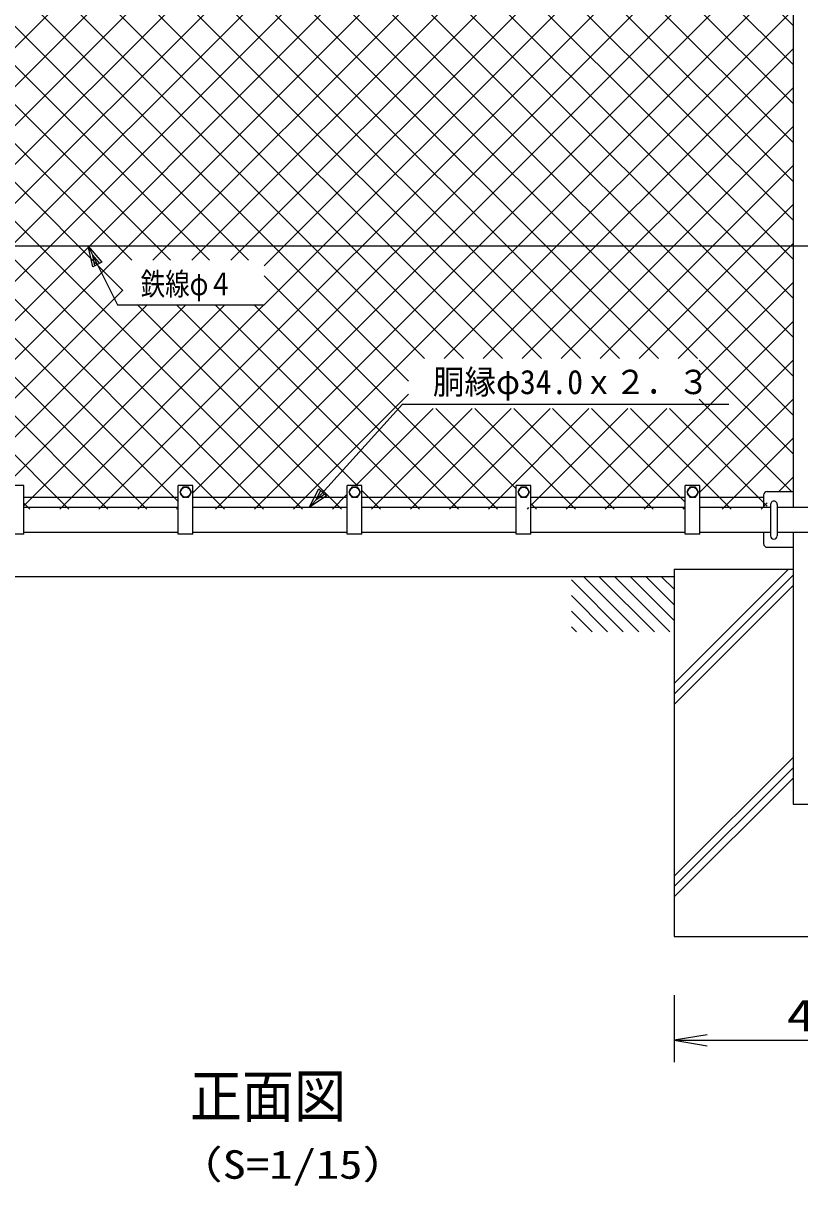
# Model space of a CAD drawing. Units: millimetres, scale not verified. Extents: x -4455 to 4455, y -3150 to 3150.
# Drawn here: x -2742 to -1685, y 112 to 1696 of the extents above; entities that cross this region are included whole.
import ezdxf
from ezdxf.enums import TextEntityAlignment as Align

# ---------------------------------------------------------------- set-up
doc = ezdxf.new("R2010")
doc.units = ezdxf.units.MM
doc.header["$LTSCALE"] = 20
for name, color, linetype, lineweight in [('0-1_1', 7, 'Continuous', 25), ('0-2_0', 7, 'Continuous', 25), ('0-3_2', 7, 'Continuous', 25), ('0-4_EXTCNT-L', 2, 'Continuous', 25)]:
    doc.layers.add(name, color=color, linetype=linetype, lineweight=lineweight)
doc.styles.add('ＭＳ ゴシック', font='')
doc.styles.get('ＭＳ ゴシック').set_extended_font_data('MS Gothic')

# ---------------------------------------------------------------- blocks, each defined once
blk = doc.blocks.new('C8')
at = {"layer": '0-1_1', "color": 4}
blk.add_line((79808.6, 57244.9), (81308.6, 55744.9), dxfattribs=at)
blk = doc.blocks.new('C7')
at = {"layer": '0-1_1', "color": 4}
blk.add_line((79384.3, 57244.9), (80884.3, 55744.9), dxfattribs=at)
blk = doc.blocks.new('C6')
at = {"layer": '0-1_1', "color": 4}
blk.add_line((79049.1, 57155.9), (80460.1, 55744.9), dxfattribs=at)
blk = doc.blocks.new('C13')
at = {"layer": '0-1_1', "color": 4}
blk.add_line((79049.1, 56731.6), (80035.8, 55744.9), dxfattribs=at)
blk = doc.blocks.new('C15')
at = {"layer": '0-1_1', "color": 4}
blk.add_line((79049.1, 55883.1), (79187.3, 55744.9), dxfattribs=at)
blk = doc.blocks.new('C14')
at = {"layer": '0-1_1', "color": 4}
blk.add_line((79049.1, 56307.3), (79611.6, 55744.9), dxfattribs=at)
blk = doc.blocks.new('C11')
at = {"layer": '0-1_1', "color": 4}
blk.add_line((81081.4, 57244.9), (81849.1, 56477.2), dxfattribs=at)
blk = doc.blocks.new('C10')
at = {"layer": '0-1_1', "color": 4}
blk.add_line((80657.1, 57244.9), (81849.1, 56052.9), dxfattribs=at)
blk = doc.blocks.new('C9')
at = {"layer": '0-1_1', "color": 4}
blk.add_line((80232.9, 57244.9), (81732.9, 55744.9), dxfattribs=at)
blk = doc.blocks.new('C12')
at = {"layer": '0-1_1', "color": 4}
blk.add_line((81505.7, 57244.9), (81849.1, 56901.4), dxfattribs=at)
blk = doc.blocks.new('DARROWS')
at = {"layer": '0-2_0', "color": 2}
blk.add_line((0, 0), (-19.982, 0), dxfattribs=at)
blk.add_lwpolyline([(-20, -3.333), (0, 0), (-20, 3.333)], dxfattribs=at)
blk = doc.blocks.new('X46')
at = {"layer": '0-2_0', "color": 4}
for p, q in [((33259, 80988.7), (44058.4, 91788.2)), ((33259, 82049.4), (42997.8, 91788.2)), ((33259, 83110), (41937.1, 91788.2)), ((33259, 85231.3), (39815.8, 91788.2)), ((33259, 86292), (38755.1, 91788.2)), ((33259, 87352.7), (37694.5, 91788.2)), ((33259, 89474), (35573.2, 91788.2)), ((33259, 90534.6), (34512.5, 91788.2)), ((33259, 91595.3), (33451.8, 91788.2)), ((51265.7, 73892.2), (33369.7, 91788.2)), ((34348.2, 70410.7), (55725.7, 91788.2)), ((51705.2, 74513.3), (34430.4, 91788.2)), ((35799.5, 91479.7), (35491.1, 91788.2)), ((36046.4, 71048.2), (56786.4, 91788.2)), ((36199.5, 91353.8), (36633.8, 91788.2)), ((36469.5, 70410.7), (57847, 91788.2)), ((53826.6, 74513.3), (36551.7, 91788.2)), ((54887.2, 74513.3), (37612.4, 91788.2)), ((43445.2, 87016), (38673, 91788.2)), ((43445.2, 88076.7), (39733.7, 91788.2)), ((40799.5, 91711.2), (40876.5, 91788.2)), ((43445.2, 89137.4), (40799.5, 91783)), ((43445.2, 90198), (41855, 91788.2)), ((44414.6, 90289.2), (42915.7, 91788.2)), ((43620.2, 90289.2), (44999.5, 91668.6)), ((45475.3, 90289.2), (43976.3, 91788.2)), ((44304, 77184.4), (58799.5, 91680)), ((44680.9, 90289.2), (46179.8, 91788.2)), ((45364.6, 77184.4), (59968.3, 91788.2)), ((45741.5, 90289.2), (47240.4, 91788.2)), ((47596.6, 90289.2), (46097.7, 91788.2)), ((46425.3, 77184.4), (61029, 91788.2)), ((46802.2, 90289.2), (48301.1, 91788.2)), ((48657.2, 90289.2), (47158.3, 91788.2)), ((47862.8, 90289.2), (49361.7, 91788.2)), ((49717.9, 90289.2), (48219, 91788.2)), ((49599.5, 91468.3), (49279.6, 91788.2)), ((49984.2, 90289.2), (51483.1, 91788.2)), ((49999.5, 91365.3), (50422.4, 91788.2)), ((61733.5, 80395), (50340.3, 91788.2)), ((50752.6, 88936.4), (53604.4, 91788.2)), ((50752.6, 89997.1), (52543.7, 91788.2)), ((61733.5, 81455.6), (51401, 91788.2)), ((61733.5, 82516.3), (52461.6, 91788.2)), ((61733.5, 83576.9), (53522.3, 91788.2)), ((54599.5, 91722.6), (54665, 91788.2)), ((61733.5, 84637.6), (54599.5, 91771.6)), ((61733.5, 85698.3), (55643.6, 91788.2)), ((61733.5, 86758.9), (56704.3, 91788.2)), ((61733.5, 87819.6), (57764.9, 91788.2)), ((61733.5, 89940.9), (59886.3, 91788.2)), ((61733.5, 91001.6), (60946.9, 91788.2)), ((33259, 84170.7), (40399.5, 91311.2)), ((33259, 88413.3), (36053.8, 91208.2)), ((52765.9, 74513.3), (36071.1, 91208.2)), ((46535.9, 90289.2), (45399.5, 91425.7)), ((47334, 77032.5), (61733.5, 91432)), ((48923.5, 90289.2), (49842.4, 91208.2)), ((61733.5, 79334.3), (49859.6, 91208.2)), ((50752.6, 87875.7), (54199.5, 91322.6)), ((61733.5, 88880.2), (59199.5, 91414.2)), ((46912.8, 77184.4), (33259, 90838.3)), ((47334, 75971.8), (61733.5, 90371.3)), ((33259, 79928), (43445.2, 90114.2)), ((45852.1, 77184.4), (33259, 89777.6)), ((42833.5, 70410.7), (61733.5, 89310.7)), ((33259, 78867.4), (43445.2, 89053.5)), ((61733.5, 78273.6), (50752.6, 89254.5)), ((44791.5, 77184.4), (33259, 88716.9)), ((43894.2, 70410.7), (61733.5, 88250)), ((61733.5, 77213), (50752.6, 88193.8)), ((33259, 77806.7), (43445.2, 87992.9)), ((43730.8, 77184.4), (33259, 87656.3)), ((45399.5, 70855.3), (61733.5, 87189.3)), ((61733.5, 76152.3), (50752.6, 87133.2)), ((33259, 71442.8), (48829.3, 87013)), ((33259, 72503.4), (47768.6, 87013)), ((33259, 73564.1), (46708, 87013)), ((33259, 74624.7), (45647.3, 87013)), ((33259, 75685.4), (44586.6, 87013)), ((33259, 76746.1), (43526, 87013)), ((33765, 70888.2), (49889.9, 87013)), ((55947.9, 74513.3), (43448.2, 87013)), ((57008.5, 74513.3), (44508.8, 87013)), ((58069.2, 74513.3), (45569.5, 87013)), ((59129.9, 74513.3), (46630.1, 87013)), ((61733.5, 72970.3), (47690.8, 87013)), ((61733.5, 74031), (48751.5, 87013)), ((61733.5, 75091.7), (49812.1, 87013)), ((43489.4, 76365.2), (33259, 86595.6)), ((46015.5, 70410.7), (61733.5, 86128.7)), ((48383.3, 70410.7), (33259, 85535)), ((47076.1, 70410.7), (61733.5, 85068)), ((47322.6, 70410.7), (33259, 84474.3)), ((52239.5, 74513.3), (61733.5, 84007.4)), ((46261.9, 70410.7), (33259, 83413.6)), ((53300.1, 74513.3), (61733.5, 82946.7)), ((44999.5, 70612.5), (33259, 82353)), ((54360.8, 74513.3), (61733.5, 81886)), ((44140.6, 70410.7), (33259, 81292.3)), ((55421.4, 74513.3), (61733.5, 80825.4)), ((43080, 70410.7), (33259, 80231.7)), ((56482.1, 74513.3), (61733.5, 79764.7)), ((42019.3, 70410.7), (33259, 79171)), ((57542.8, 74513.3), (61733.5, 78704.1)), ((40399.5, 70969.8), (33259, 78110.3)), ((58603.4, 74513.3), (61733.5, 77643.4)), ((39898, 70410.7), (33259, 77049.7)), ((53686.6, 70410.7), (47334, 76763.3)), ((37530.2, 70410.7), (43489.4, 76369.9)), ((59176.9, 74026.1), (61733.5, 76582.7)), ((38837.3, 70410.7), (33259, 75989)), ((38590.9, 70410.7), (44148.3, 75968.2)), ((39651.5, 70410.7), (45209, 75968.2)), ((40799.5, 70498), (46269.7, 75968.2)), ((41772.8, 70410.7), (47330.3, 75968.2)), ((49443.9, 70410.7), (43886.4, 75968.2)), ((49867.1, 71048.2), (44947.1, 75968.2)), ((51565.2, 70410.7), (46007.8, 75968.2)), ((52625.9, 70410.7), (47068.4, 75968.2)), ((56622.1, 70410.7), (61733.5, 75522.1)), ((37776.7, 70410.7), (33259, 74928.4)), ((57682.8, 70410.7), (61733.5, 74461.4)), ((61733.5, 71909.7), (59176.9, 74466.3)), ((36078.5, 71048.2), (33259, 73867.7)), ((48136.8, 70410.7), (51265.7, 73539.6)), ((49834.9, 71048.2), (51936.6, 73149.8)), ((50258.1, 70410.7), (52997.2, 73149.8)), ((51318.8, 70410.7), (54057.9, 73149.8)), ((54199.5, 70958.4), (52008.1, 73149.8)), ((52379.5, 70410.7), (55118.6, 73149.8)), ((55807.9, 70410.7), (53068.8, 73149.8)), ((53440.1, 70410.7), (56179.2, 73149.8)), ((56868.5, 70410.7), (54129.4, 73149.8)), ((54599.5, 70509.4), (57239.9, 73149.8)), ((57929.2, 70410.7), (55190.1, 73149.8)), ((55561.4, 70410.7), (58300.5, 73149.8)), ((58799.5, 70601), (56250.8, 73149.8)), ((60050.5, 70410.7), (57311.4, 73149.8)), ((61033.5, 70488.4), (58372.1, 73149.8)), ((61694.4, 70888.2), (59176.9, 73405.6)), ((59199.5, 70866.8), (61733.5, 73400.8)), ((35655.3, 70410.7), (33259, 72807)), ((59804.1, 70410.7), (61733.5, 72340.1)), ((34594.7, 70410.7), (33259, 71746.4)), ((61342.2, 70888.2), (61733.5, 71279.4)), ((36716, 70410.7), (36199.5, 70927.2)), ((33265.5, 70679.2), (33259, 70685.7)), ((35408.9, 70410.7), (35799.5, 70801.3)), ((49197.5, 70410.7), (49599.5, 70812.7)), ((50504.6, 70410.7), (49999.5, 70915.8)), ((40958.6, 70410.7), (40799.5, 70569.8)), ((44954.8, 70410.7), (44999.5, 70455.3)), ((54500.8, 70410.7), (54538.3, 70448.2)), ((54747.2, 70410.7), (54599.5, 70558.4)), ((58743.4, 70410.7), (58799.5, 70466.8)), ((60864.7, 70410.7), (61033.5, 70579.4))]:
    blk.add_line(p, q, dxfattribs=at)

msp = doc.modelspace()

# ---------------------------------------------------------------- linework, layer by layer
at = {"layer": '0-1_1'}
for p, q in [((-1694.57, 2102.94), (-1694.57, 1035.94)), ((-1694.57, 1391.94), (-3149.99, 1391.94)), ((-1662.55, 1391.94), (-1694.57, 1391.94)), ((-2741.27, 1065.94), (-2761.27, 1065.94)), ((-2741.27, 999.94), (-2741.27, 1065.94)), ((-2531.27, 999.94), (-2531.27, 1065.94)), ((-2511.27, 1065.94), (-2531.27, 1065.94)), ((-2511.27, 999.94), (-2511.27, 1065.94)), ((-2301.27, 999.94), (-2301.27, 1065.94)), ((-2281.27, 1065.94), (-2301.27, 1065.94)), ((-2281.27, 999.94), (-2281.27, 1065.94)), ((-2071.27, 999.94), (-2071.27, 1065.94)), ((-2051.27, 1065.94), (-2071.27, 1065.94)), ((-2051.27, 999.94), (-2051.27, 1065.94)), ((-1841.27, 999.94), (-1841.27, 1065.94)), ((-1821.27, 1065.94), (-1841.27, 1065.94)), ((-1821.27, 999.94), (-1821.27, 1065.94)), ((-2531.27, 1049.94), (-2741.27, 1049.94)), ((-2301.27, 1049.94), (-2511.27, 1049.94)), ((-2071.27, 1049.94), (-2281.27, 1049.94)), ((-1841.27, 1049.94), (-2051.27, 1049.94)), ((-1734.57, 1049.94), (-1821.27, 1049.94)), ((-2531.27, 1035.94), (-2741.27, 1035.94)), ((-2301.27, 1035.94), (-2511.27, 1035.94)), ((-2071.27, 1035.94), (-2281.27, 1035.94)), ((-1841.27, 1035.94), (-2051.27, 1035.94)), ((-1734.57, 1035.94), (-1821.27, 1035.94)), ((-1725.07, 1035.94), (-1734.57, 1035.94)), ((-1596.47, 1035.94), (-1716.07, 1035.94)), ((-2741.27, 999.94), (-2761.27, 999.94)), ((-2531.27, 1001.94), (-2741.27, 1001.94)), ((-2511.27, 999.94), (-2531.27, 999.94)), ((-2301.27, 1001.94), (-2511.27, 1001.94)), ((-2281.27, 999.94), (-2301.27, 999.94)), ((-2071.27, 1001.94), (-2281.27, 1001.94)), ((-2051.27, 999.94), (-2071.27, 999.94)), ((-1841.27, 1001.94), (-2051.27, 1001.94)), ((-1821.27, 999.94), (-1841.27, 999.94)), ((-1734.57, 1001.94), (-1821.27, 1001.94)), ((-1725.07, 1001.94), (-1734.57, 1001.94)), ((-1596.47, 1001.94), (-1716.07, 1001.94)), ((-1694.57, 1001.94), (-1694.57, 981.94)), ((-1694.57, 981.94), (-1694.57, 631.94)), ((-1856.27, 951.94), (-1856.27, 451.94)), ((-1856.27, 951.94), (-1694.57, 951.94)), ((-1856.27, 941.94), (-2956.27, 941.94)), ((-1856.27, 941.94), (-2046.27, 941.94)), ((-1694.57, 631.94), (-1617.97, 631.94)), ((-1856.27, 451.94), (-1456.27, 451.94))]:
    msp.add_line(p, q, dxfattribs=at)
at = {"layer": '0-1_1', "color": 4}
for p, q in [((-1856.27, 796.29), (-1700.62, 951.94)), ((-1856.27, 782.15), (-1694.57, 943.84)), ((-1856.27, 768), (-1694.57, 929.7)), ((-1856.27, 534.15), (-1694.57, 695.85)), ((-1856.27, 520.01), (-1694.57, 681.71)), ((-1856.27, 505.87), (-1694.57, 667.57))]:
    msp.add_line(p, q, dxfattribs=at)
for points in [[(-2647.79, 1363.76), (-2654.05, 1391.94), (-2635.27, 1370.02)], [(-2329.38, 1052.05), (-2353.33, 1035.94), (-2339.78, 1061.42)]]:
    msp.add_lwpolyline(points, close=True, dxfattribs=at)
for points in [[(-2654.05, 1391.94), (-2614.05, 1311.94), (-2414.55, 1311.94)], [(-2644.66, 1365.33), (-2647.79, 1379.41), (-2638.4, 1368.46)], [(-2353.33, 1035.94), (-2226.27, 1176.94), (-1781.77, 1176.94)], [(-2331.98, 1054.39), (-2343.95, 1046.34), (-2337.18, 1059.08)]]:
    msp.add_lwpolyline(points, dxfattribs=at)
at = {"layer": '0-1_1'}
for centre, start, end in [((-1720.57, 1040.44), 359.99995, 179.99995), ((-1720.57, 997.44), 179.99995, 359.99995)]:
    msp.add_arc(centre, 4.5, start, end, dxfattribs=at)
at = {"layer": '0-2_0'}
for p, q in [((-1734.57, 1052.94), (-1734.57, 1035.94)), ((-1729.57, 1057.94), (-1694.57, 1057.94)), ((-1725.07, 1040.44), (-1725.07, 997.44)), ((-1716.07, 1040.44), (-1716.07, 997.44)), ((-1734.57, 1001.94), (-1734.57, 986.94)), ((-1729.57, 981.94), (-1694.57, 981.94))]:
    msp.add_line(p, q, dxfattribs=at)
for centre, start, end in [((-1729.57, 1052.94), 89.99997, 179.99997), ((-1729.57, 986.94), 179.99997, 269.99997)]:
    msp.add_arc(centre, 5, start, end, dxfattribs=at)
at = {"layer": '0-3_2'}
for p, q in [((-2525.27, 1063.86), (-2529.27, 1056.94)), ((-2517.27, 1063.86), (-2525.27, 1063.86)), ((-2513.27, 1056.94), (-2517.27, 1063.86)), ((-1835.27, 1063.86), (-1839.27, 1056.94)), ((-1827.27, 1063.86), (-1835.27, 1063.86)), ((-1823.27, 1056.94), (-1827.27, 1063.86)), ((-2529.27, 1056.94), (-2525.27, 1050.01)), ((-2525.27, 1050.01), (-2517.27, 1050.01)), ((-2517.27, 1050.01), (-2513.27, 1056.94)), ((-1839.27, 1056.94), (-1835.27, 1050.01)), ((-1835.27, 1050.01), (-1827.27, 1050.01)), ((-1827.27, 1050.01), (-1823.27, 1056.94))]:
    msp.add_line(p, q, dxfattribs=at)
for points in [[(-2283.27, 1056.94), (-2287.27, 1063.86), (-2295.27, 1063.86), (-2299.27, 1056.94), (-2295.27, 1050.01), (-2287.27, 1050.01)], [(-2053.27, 1056.94), (-2057.27, 1063.86), (-2065.27, 1063.86), (-2069.27, 1056.94), (-2065.27, 1050.01), (-2057.27, 1050.01)]]:
    msp.add_lwpolyline(points, close=True, dxfattribs=at)
for centre in [(-2521.27, 1056.94), (-2291.27, 1056.94), (-2061.27, 1056.94), (-1831.27, 1056.94)]:
    msp.add_circle(centre, 6.93, dxfattribs=at)
at = {"layer": '0-4_EXTCNT-L', "color": 1}
msp.add_line((-1856.27, 371.94), (-1856.27, 280.69), dxfattribs=at)
at = {"layer": '0-4_EXTCNT-L'}
msp.add_line((-1811.27, 310.69), (-1501.27, 310.69), dxfattribs=at)

# ---------------------------------------------------------------- block references
at = {"layer": '0-2_0', "xscale": 0.05, "yscale": 0.05}
for name in ['C6', 'C7', 'C8', 'C9', 'C10', 'C11', 'C12', 'C13', 'C14', 'C15']:
    msp.add_blockref(name, (-5948.73, -1920.31), dxfattribs=at)
at = {"layer": '0-4_EXTCNT-L', "xscale": 0.05, "yscale": 0.05}
msp.add_blockref('X46', (-4781.25, -2486.47), dxfattribs=at)
at = {"layer": '0-4_EXTCNT-L', "xscale": 2.25, "yscale": 2.25, "rotation": 180}
msp.add_blockref('DARROWS', (-1856.27, 310.69), dxfattribs=at)

# ---------------------------------------------------------------- texts
at = {"layer": '0-1_1', "color": 4, "style": 'ＭＳ ゴシック'}
for s, height, width, p in [('鉄線φ４', 30.61, 0.8, (-2582.55, 1316.05)), ('胴縁φ34.0ｘ２．３', 33.17, 0.95, (-2184.77, 1180.56)), ('正面図', 57.73, 0.9, (-2515.56, 188.41)), ('（S=1/15）', 38.85, 1.2, (-2534.47, 110.29))]:
    msp.add_text(s, height=height, dxfattribs=dict(at, width=width)).set_placement(p, align=Align.BOTTOM_LEFT)
at = {"layer": '0-4_EXTCNT-L', "color": 3, "style": 'ＭＳ ゴシック', "width": 1.35}
msp.add_text('400', height=43.26, dxfattribs=at).set_placement((-1703.52, 309.86), align=Align.BOTTOM_LEFT)

doc.saveas('drawing.dxf')
